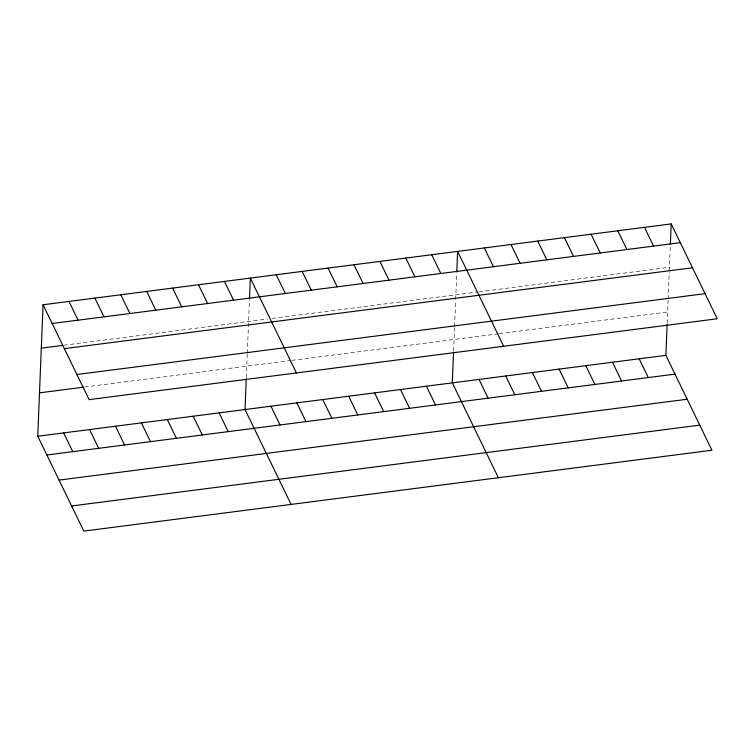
<?xml version="1.0" encoding="UTF-8"?>
<svg xmlns="http://www.w3.org/2000/svg" width="755" height="755" viewBox="0 0 755 755"><rect width="100%" height="100%" fill="white"/><g stroke="black" fill="none" stroke-linecap="round" stroke-linejoin="round"><path stroke-width="0.57" stroke-dasharray="3.77 2.83" d="M246.319 377.585L247.262 354.397M247.31 353.227L249.461 299.773M453.604 350.896L454.538 327.717M454.585 326.547L455.633 300.66M455.68 299.49L456.747 273.093M667.165 323.404L668.109 300.226M668.156 299.055L669.241 271.998M669.289 270.818L670.308 245.602M63.835 345.252L267.742 318.997M272.244 318.421L477.924 291.949M479.085 291.798L669.44 267.289M84.56 387.041L290.722 360.512M291.845 360.361L498.168 333.804M499.329 333.653L667.628 311.994"/><path stroke-width="1.13" d="M667.127 324.546L665.882 355.369L711.937 450.235L83.814 531.095L37.75 436.23L43.063 304.765L671.186 223.905L717.25 318.77L89.118 399.631L43.063 304.765M246.281 378.717L245.035 409.55L291.09 504.406M249.509 298.631L250.339 278.085L296.404 372.942M453.557 352.038L452.311 382.861L498.376 477.726M456.794 271.951L457.624 251.396L503.689 346.262M670.355 244.46L671.186 223.905M52.17 323.517L680.293 242.666M41.308 348.149L62.712 345.394M64.364 348.64L692.486 267.78M76.925 374.508L705.057 293.657M39.505 392.845L83.437 387.192M37.75 436.23L665.882 355.369M46.857 454.982L674.989 374.131M59.05 480.105L687.182 399.244M71.621 505.973L699.743 425.122M644.496 227.349L653.603 246.102M617.798 230.785L626.905 249.537M591.099 234.22L600.206 252.972M639.183 358.814L648.29 377.566M564.41 237.655L573.517 256.407M612.484 362.249L621.591 381.001M537.711 241.09L546.818 259.843M585.795 365.684L594.902 384.437M511.012 244.526L520.12 263.278M559.096 369.12L568.204 387.872M484.323 247.961L493.43 266.723M532.398 372.555L541.505 391.307M505.708 375.99L514.816 394.742M431.718 254.737L440.816 273.489M479.01 379.425L488.117 398.187M405.803 258.068L414.91 276.83M379.897 261.409L389.004 280.162M426.405 386.201L435.512 404.954M353.982 264.741L363.089 283.493M400.49 389.533L409.597 408.295M328.076 268.072L337.183 286.834M374.584 392.874L383.691 411.626M302.16 271.413L311.268 290.165M348.678 396.205L357.785 414.957M276.255 274.745L285.362 293.506M322.762 399.537L331.87 418.298M296.857 402.877L305.964 421.63M224.433 281.417L233.54 300.169M270.941 406.209L280.048 424.971M198.518 284.758L207.625 303.51M172.612 288.089L181.719 306.841M219.12 412.881L228.227 431.634M146.696 291.421L155.804 310.182M193.214 416.222L202.321 434.974M120.791 294.761L129.898 313.514M167.299 419.553L176.406 438.306M94.875 298.093L103.982 316.855M141.393 422.885L150.5 441.647M68.969 301.434L78.076 320.186M115.477 426.226L124.584 444.978M89.571 429.557L98.678 448.31M63.656 432.898L72.763 451.65"/></g></svg>
